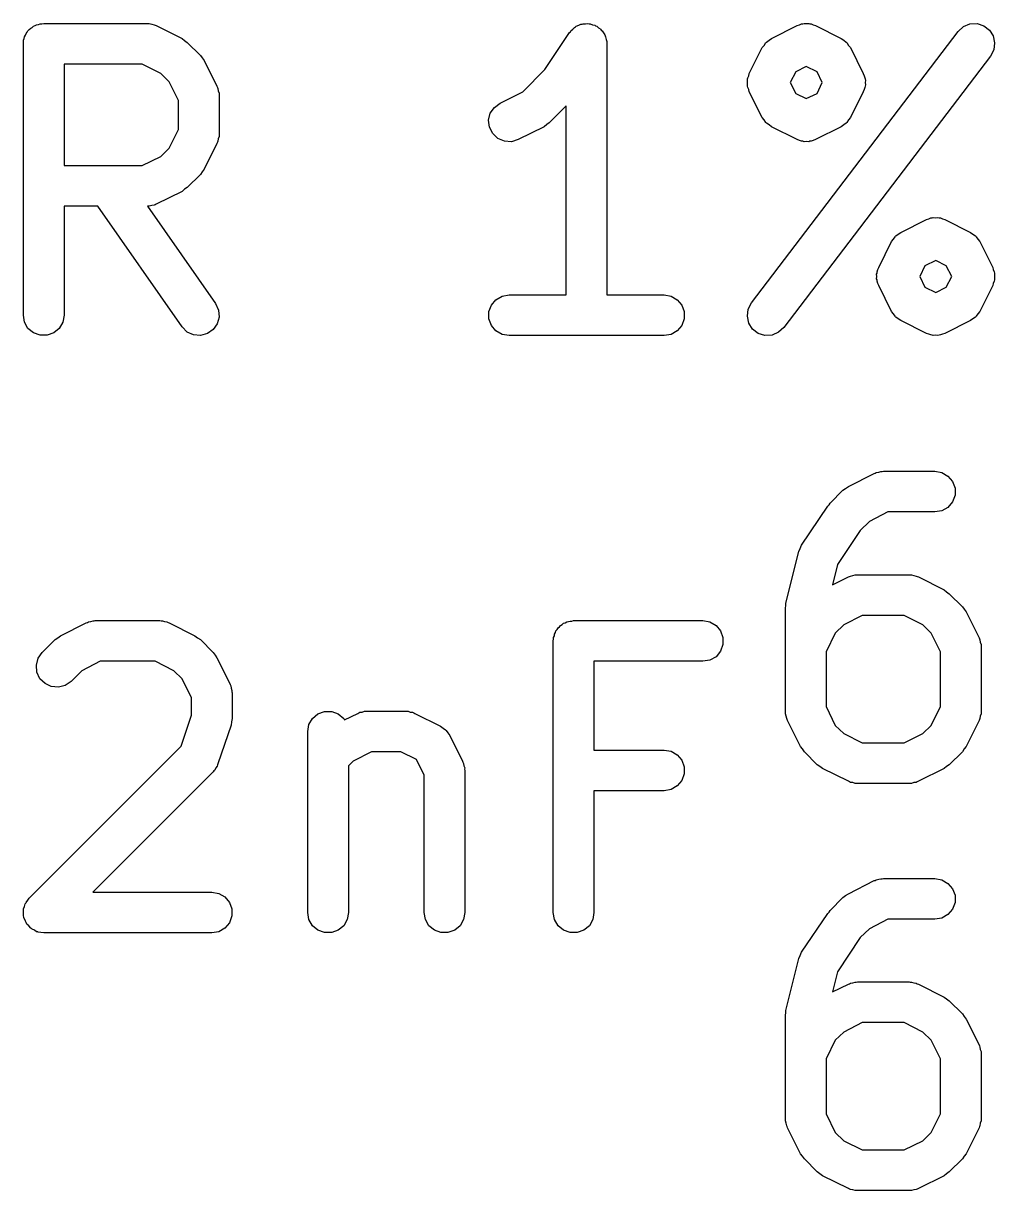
# Model space of a CAD drawing. Extents: x 128.4 to 190.5, y -130.4 to -95.9.
# Drawn here: x 151.987 to 155.565, y -114.377 to -110.077 of the extents above; entities that cross this region are included whole.
import ezdxf

# ---------------------------------------------------------------- set-up
doc = ezdxf.new("R2010")
doc.units = 0
doc.header["$MEASUREMENT"] = 0
doc.layers.add('BLACK', color=7, linetype='CONTINUOUS')

msp = doc.modelspace()

# ---------------------------------------------------------------- linework, layer by layer
at = {"layer": 'Black'}
for p, q in [((152.043, -110.081), (152.049, -110.079)), ((152.049, -110.079), (152.055, -110.079)), ((152.055, -110.079), (152.062, -110.077)), ((152.062, -110.077), (152.443, -110.077)), ((152.443, -110.077), (152.447, -110.078)), ((152.447, -110.078), (152.451, -110.078)), ((152.451, -110.078), (152.46, -110.08)), ((154.045, -110.08), (154.049, -110.079)), ((154.049, -110.079), (154.058, -110.079)), ((154.058, -110.079), (154.067, -110.078)), ((154.067, -110.078), (154.071, -110.079)), ((154.071, -110.079), (154.075, -110.079)), ((154.075, -110.079), (154.083, -110.082)), ((154.846, -110.083), (154.854, -110.079)), ((154.854, -110.079), (154.859, -110.079)), ((154.859, -110.079), (154.863, -110.078)), ((154.863, -110.078), (154.871, -110.078)), ((154.871, -110.078), (154.88, -110.078)), ((154.88, -110.078), (154.884, -110.079)), ((154.884, -110.079), (154.889, -110.079)), ((154.889, -110.079), (154.897, -110.083)), ((155.45, -110.089), (155.474, -110.079)), ((155.474, -110.079), (155.5, -110.078)), ((155.5, -110.078), (155.525, -110.086)), ((151.991, -110.127), (151.995, -110.121)), ((151.995, -110.121), (151.997, -110.115)), ((151.997, -110.115), (152.001, -110.11)), ((152.001, -110.11), (152.004, -110.104)), ((152.004, -110.104), (152.009, -110.1)), ((152.009, -110.1), (152.014, -110.095)), ((152.014, -110.095), (152.019, -110.092)), ((152.019, -110.092), (152.024, -110.087)), ((152.024, -110.087), (152.031, -110.085)), ((152.031, -110.085), (152.036, -110.082)), ((152.036, -110.082), (152.043, -110.081)), ((152.46, -110.08), (152.469, -110.082)), ((152.469, -110.082), (152.472, -110.084)), ((152.472, -110.084), (152.476, -110.085)), ((152.476, -110.085), (152.572, -110.133)), ((153.908, -110.247), (153.999, -110.111)), ((153.999, -110.111), (154.002, -110.108)), ((154.002, -110.108), (154.004, -110.104)), ((154.004, -110.104), (154.011, -110.098)), ((154.011, -110.098), (154.017, -110.092)), ((154.017, -110.092), (154.021, -110.09)), ((154.021, -110.09), (154.024, -110.087)), ((154.024, -110.087), (154.033, -110.084)), ((154.033, -110.084), (154.041, -110.08)), ((154.041, -110.08), (154.045, -110.08)), ((154.083, -110.082), (154.092, -110.084)), ((154.092, -110.084), (154.095, -110.086)), ((154.095, -110.086), (154.099, -110.087)), ((154.099, -110.087), (154.106, -110.093)), ((154.106, -110.093), (154.114, -110.098)), ((154.114, -110.098), (154.116, -110.102)), ((154.116, -110.102), (154.119, -110.104)), ((154.119, -110.104), (154.124, -110.112)), ((154.124, -110.112), (154.129, -110.119)), ((154.129, -110.119), (154.13, -110.123)), ((154.669, -111.107), (155.431, -110.107)), ((154.743, -110.133), (154.838, -110.085)), ((154.838, -110.085), (154.846, -110.083)), ((154.897, -110.083), (154.905, -110.085)), ((154.905, -110.085), (155, -110.133)), ((155.431, -110.107), (155.45, -110.089)), ((155.525, -110.086), (155.546, -110.102)), ((155.546, -110.102), (155.56, -110.123)), ((151.987, -110.152), (151.988, -110.146)), ((151.987, -111.152), (151.987, -110.152)), ((151.988, -110.139), (151.99, -110.133)), ((151.988, -110.146), (151.988, -110.139)), ((151.99, -110.133), (151.991, -110.127)), ((152.572, -110.133), (152.581, -110.14)), ((152.581, -110.14), (152.591, -110.147)), ((152.591, -110.147), (152.639, -110.195)), ((154.13, -110.123), (154.132, -110.127)), ((154.132, -110.127), (154.134, -110.136)), ((154.134, -110.136), (154.136, -110.144)), ((154.136, -110.144), (154.136, -110.148)), ((154.136, -110.148), (154.137, -110.152)), ((154.137, -110.152), (154.137, -111.077)), ((154.709, -110.166), (154.716, -110.158)), ((154.716, -110.158), (154.722, -110.148)), ((154.722, -110.148), (154.723, -110.147)), ((154.723, -110.147), (154.725, -110.146)), ((154.725, -110.146), (154.734, -110.139)), ((154.734, -110.139), (154.743, -110.133)), ((155, -110.133), (155.009, -110.139)), ((155.009, -110.139), (155.018, -110.146)), ((155.018, -110.146), (155.019, -110.147)), ((155.019, -110.147), (155.021, -110.148)), ((155.021, -110.148), (155.027, -110.158)), ((155.027, -110.158), (155.034, -110.166)), ((155.56, -110.123), (155.565, -110.149)), ((155.565, -110.149), (155.562, -110.175)), ((152.639, -110.195), (152.646, -110.204)), ((152.646, -110.204), (152.653, -110.214)), ((154.661, -110.262), (154.709, -110.166)), ((155.55, -110.198), (154.788, -111.198)), ((155.034, -110.166), (155.081, -110.262)), ((155.562, -110.175), (155.55, -110.198)), ((152.137, -110.227), (152.137, -110.601)), ((152.425, -110.227), (152.137, -110.227)), ((152.494, -110.262), (152.425, -110.227)), ((152.653, -110.214), (152.7, -110.309)), ((153.827, -110.329), (153.908, -110.247)), ((154.871, -110.236), (154.832, -110.256)), ((154.911, -110.256), (154.871, -110.236)), ((152.524, -110.292), (152.494, -110.262)), ((152.558, -110.361), (152.524, -110.292)), ((154.654, -110.287), (154.655, -110.282)), ((154.655, -110.295), (154.654, -110.287)), ((154.655, -110.282), (154.656, -110.278)), ((154.656, -110.278), (154.659, -110.27)), ((154.659, -110.27), (154.661, -110.262)), ((154.832, -110.256), (154.812, -110.295)), ((154.93, -110.295), (154.911, -110.256)), ((155.081, -110.262), (155.084, -110.27)), ((155.084, -110.27), (155.087, -110.278)), ((155.087, -110.278), (155.088, -110.282)), ((155.088, -110.282), (155.089, -110.287)), ((155.089, -110.287), (155.088, -110.295)), ((152.7, -110.309), (152.702, -110.313)), ((152.702, -110.313), (152.704, -110.317)), ((152.704, -110.317), (152.705, -110.326)), ((152.705, -110.326), (152.708, -110.334)), ((152.708, -110.334), (152.708, -110.339)), ((153.743, -110.371), (153.827, -110.329)), ((154.654, -110.304), (154.655, -110.295)), ((154.655, -110.308), (154.654, -110.304)), ((154.656, -110.313), (154.655, -110.308)), ((154.659, -110.321), (154.656, -110.313)), ((154.661, -110.329), (154.659, -110.321)), ((154.709, -110.424), (154.661, -110.329)), ((154.812, -110.295), (154.832, -110.335)), ((154.832, -110.335), (154.871, -110.354)), ((154.871, -110.354), (154.911, -110.335)), ((154.911, -110.335), (154.93, -110.295)), ((155.081, -110.329), (155.034, -110.424)), ((155.084, -110.321), (155.081, -110.329)), ((155.087, -110.313), (155.084, -110.321)), ((155.088, -110.308), (155.087, -110.313)), ((155.088, -110.295), (155.089, -110.304)), ((155.089, -110.304), (155.088, -110.308)), ((152.558, -110.468), (152.558, -110.361)), ((152.708, -110.339), (152.708, -110.343)), ((152.708, -110.343), (152.708, -110.486)), ((153.722, -110.387), (153.743, -110.371)), ((153.701, -110.434), (153.707, -110.408)), ((153.707, -110.408), (153.722, -110.387)), ((153.987, -110.381), (153.924, -110.444)), ((153.987, -111.077), (153.987, -110.381)), ((153.704, -110.459), (153.701, -110.434)), ((153.716, -110.483), (153.704, -110.459)), ((153.905, -110.458), (153.81, -110.505)), ((153.915, -110.45), (153.905, -110.458)), ((153.924, -110.444), (153.915, -110.45)), ((154.716, -110.433), (154.709, -110.424)), ((154.722, -110.442), (154.716, -110.433)), ((154.723, -110.443), (154.722, -110.442)), ((154.725, -110.445), (154.723, -110.443)), ((154.734, -110.451), (154.725, -110.445)), ((154.743, -110.458), (154.734, -110.451)), ((154.838, -110.505), (154.743, -110.458)), ((155, -110.458), (154.905, -110.505)), ((155.009, -110.451), (155, -110.458)), ((155.018, -110.445), (155.009, -110.451)), ((155.019, -110.443), (155.018, -110.445)), ((155.021, -110.442), (155.019, -110.443)), ((155.027, -110.433), (155.021, -110.442)), ((155.034, -110.424), (155.027, -110.433)), ((152.524, -110.537), (152.558, -110.468)), ((152.705, -110.503), (152.704, -110.511)), ((152.708, -110.494), (152.705, -110.503)), ((152.708, -110.486), (152.708, -110.49)), ((152.708, -110.49), (152.708, -110.494)), ((153.735, -110.501), (153.716, -110.483)), ((153.759, -110.511), (153.735, -110.501)), ((153.81, -110.505), (153.785, -110.513)), ((154.846, -110.508), (154.838, -110.505)), ((154.854, -110.511), (154.846, -110.508)), ((154.897, -110.508), (154.889, -110.511)), ((154.905, -110.505), (154.897, -110.508)), ((152.494, -110.567), (152.524, -110.537)), ((152.7, -110.519), (152.653, -110.614)), ((152.702, -110.515), (152.7, -110.519)), ((152.704, -110.511), (152.702, -110.515)), ((153.785, -110.513), (153.759, -110.511)), ((154.859, -110.511), (154.854, -110.511)), ((154.863, -110.513), (154.859, -110.511)), ((154.871, -110.512), (154.863, -110.513)), ((154.88, -110.513), (154.871, -110.512)), ((154.884, -110.511), (154.88, -110.513)), ((154.889, -110.511), (154.884, -110.511)), ((152.425, -110.601), (152.494, -110.567)), ((152.137, -110.601), (152.425, -110.601)), ((152.639, -110.634), (152.591, -110.682)), ((152.646, -110.624), (152.639, -110.634)), ((152.653, -110.614), (152.646, -110.624)), ((152.572, -110.696), (152.476, -110.743)), ((152.581, -110.688), (152.572, -110.696)), ((152.591, -110.682), (152.581, -110.688)), ((152.261, -110.751), (152.137, -110.751)), ((152.137, -110.751), (152.137, -111.152)), ((152.572, -111.195), (152.261, -110.751)), ((152.447, -110.75), (152.444, -110.751)), ((152.444, -110.751), (152.695, -111.109)), ((152.451, -110.751), (152.447, -110.75)), ((152.46, -110.748), (152.451, -110.751)), ((152.469, -110.747), (152.46, -110.748)), ((152.472, -110.745), (152.469, -110.747)), ((152.476, -110.743), (152.472, -110.745)), ((155.219, -110.847), (155.314, -110.8)), ((155.314, -110.8), (155.322, -110.797)), ((155.322, -110.797), (155.33, -110.794)), ((155.33, -110.794), (155.335, -110.793)), ((155.335, -110.793), (155.339, -110.792)), ((155.339, -110.792), (155.348, -110.793)), ((155.348, -110.793), (155.356, -110.792)), ((155.356, -110.792), (155.361, -110.793)), ((155.361, -110.793), (155.365, -110.794)), ((155.365, -110.794), (155.373, -110.797)), ((155.373, -110.797), (155.381, -110.8)), ((155.381, -110.8), (155.476, -110.847)), ((155.21, -110.854), (155.219, -110.847)), ((155.476, -110.847), (155.485, -110.854)), ((155.138, -110.976), (155.185, -110.881)), ((155.185, -110.881), (155.192, -110.872)), ((155.192, -110.872), (155.198, -110.863)), ((155.198, -110.863), (155.2, -110.861)), ((155.2, -110.861), (155.201, -110.86)), ((155.201, -110.86), (155.21, -110.854)), ((155.485, -110.854), (155.494, -110.86)), ((155.494, -110.86), (155.496, -110.861)), ((155.496, -110.861), (155.497, -110.863)), ((155.497, -110.863), (155.503, -110.872)), ((155.503, -110.872), (155.51, -110.881)), ((155.51, -110.881), (155.558, -110.976)), ((155.135, -110.984), (155.138, -110.976)), ((155.308, -110.97), (155.289, -111.01)), ((155.348, -110.951), (155.308, -110.97)), ((155.387, -110.97), (155.348, -110.951)), ((155.407, -111.01), (155.387, -110.97)), ((155.558, -110.976), (155.56, -110.984)), ((155.13, -111.001), (155.132, -110.997)), ((155.131, -111.01), (155.13, -111.001)), ((155.13, -111.018), (155.131, -111.01)), ((155.132, -111.022), (155.13, -111.018)), ((155.132, -110.992), (155.135, -110.984)), ((155.132, -110.997), (155.132, -110.992)), ((155.132, -111.027), (155.132, -111.022)), ((155.289, -111.01), (155.308, -111.049)), ((155.387, -111.049), (155.407, -111.01)), ((155.56, -110.984), (155.563, -110.992)), ((155.563, -110.992), (155.564, -110.997)), ((155.564, -111.022), (155.563, -111.027)), ((155.564, -110.997), (155.565, -111.001)), ((155.565, -111.001), (155.564, -111.01)), ((155.564, -111.01), (155.565, -111.018)), ((155.565, -111.018), (155.564, -111.022)), ((155.135, -111.035), (155.132, -111.027)), ((155.138, -111.043), (155.135, -111.035)), ((155.185, -111.138), (155.138, -111.043)), ((155.308, -111.049), (155.348, -111.069)), ((155.348, -111.069), (155.387, -111.049)), ((155.558, -111.043), (155.51, -111.138)), ((155.56, -111.035), (155.558, -111.043)), ((155.563, -111.027), (155.56, -111.035)), ((152.695, -111.109), (152.706, -111.133)), ((153.711, -111.115), (153.728, -111.095)), ((153.728, -111.095), (153.751, -111.082)), ((153.751, -111.082), (153.776, -111.077)), ((153.776, -111.077), (153.987, -111.077)), ((154.137, -111.077), (154.348, -111.077)), ((154.348, -111.077), (154.373, -111.082)), ((154.373, -111.082), (154.396, -111.095)), ((154.396, -111.095), (154.413, -111.115)), ((154.657, -111.13), (154.669, -111.107)), ((151.991, -111.178), (151.987, -111.152)), ((152.137, -111.152), (152.132, -111.178)), ((152.706, -111.133), (152.708, -111.159)), ((153.702, -111.139), (153.711, -111.115)), ((153.702, -111.165), (153.702, -111.139)), ((154.413, -111.115), (154.421, -111.139)), ((154.421, -111.139), (154.421, -111.165)), ((154.654, -111.156), (154.657, -111.13)), ((155.192, -111.147), (155.185, -111.138)), ((155.198, -111.156), (155.192, -111.147)), ((155.503, -111.147), (155.497, -111.156)), ((155.51, -111.138), (155.503, -111.147)), ((152.004, -111.201), (151.991, -111.178)), ((152.132, -111.178), (152.119, -111.201)), ((152.59, -111.214), (152.572, -111.195)), ((152.701, -111.184), (152.686, -111.205)), ((152.708, -111.159), (152.701, -111.184)), ((153.711, -111.19), (153.702, -111.165)), ((153.728, -111.21), (153.711, -111.19)), ((154.413, -111.19), (154.396, -111.21)), ((154.421, -111.165), (154.413, -111.19)), ((154.659, -111.181), (154.654, -111.156)), ((154.673, -111.203), (154.659, -111.181)), ((155.2, -111.158), (155.198, -111.156)), ((155.201, -111.159), (155.2, -111.158)), ((155.21, -111.165), (155.201, -111.159)), ((155.219, -111.172), (155.21, -111.165)), ((155.314, -111.219), (155.219, -111.172)), ((155.476, -111.172), (155.381, -111.219)), ((155.485, -111.165), (155.476, -111.172)), ((155.494, -111.159), (155.485, -111.165)), ((155.496, -111.158), (155.494, -111.159)), ((155.497, -111.156), (155.496, -111.158)), ((152.024, -111.217), (152.004, -111.201)), ((152.049, -111.226), (152.024, -111.217)), ((152.075, -111.226), (152.049, -111.226)), ((152.099, -111.217), (152.075, -111.226)), ((152.119, -111.201), (152.099, -111.217)), ((152.614, -111.225), (152.59, -111.214)), ((152.64, -111.227), (152.614, -111.225)), ((152.665, -111.22), (152.64, -111.227)), ((152.686, -111.205), (152.665, -111.22)), ((153.751, -111.223), (153.728, -111.21)), ((153.776, -111.227), (153.751, -111.223)), ((154.348, -111.227), (153.776, -111.227)), ((154.373, -111.223), (154.348, -111.227)), ((154.396, -111.21), (154.373, -111.223)), ((154.694, -111.219), (154.673, -111.203)), ((154.719, -111.227), (154.694, -111.219)), ((154.745, -111.226), (154.719, -111.227)), ((154.769, -111.215), (154.745, -111.226)), ((154.788, -111.198), (154.769, -111.215)), ((155.322, -111.222), (155.314, -111.219)), ((155.33, -111.225), (155.322, -111.222)), ((155.335, -111.226), (155.33, -111.225)), ((155.339, -111.227), (155.335, -111.226)), ((155.348, -111.226), (155.339, -111.227)), ((155.356, -111.227), (155.348, -111.226)), ((155.361, -111.226), (155.356, -111.227)), ((155.365, -111.225), (155.361, -111.226)), ((155.373, -111.222), (155.365, -111.225)), ((155.381, -111.219), (155.373, -111.222)), ((155.026, -111.783), (155.121, -111.735)), ((155.121, -111.735), (155.125, -111.734)), ((155.125, -111.734), (155.129, -111.732)), ((155.129, -111.732), (155.138, -111.73)), ((155.138, -111.73), (155.146, -111.728)), ((155.146, -111.728), (155.151, -111.728)), ((155.151, -111.728), (155.155, -111.727)), ((155.155, -111.727), (155.345, -111.727)), ((155.345, -111.727), (155.371, -111.732)), ((155.371, -111.732), (155.393, -111.745)), ((155.393, -111.745), (155.41, -111.765)), ((154.959, -111.845), (155.006, -111.797)), ((155.006, -111.797), (155.016, -111.79)), ((155.016, -111.79), (155.026, -111.783)), ((155.41, -111.765), (155.419, -111.789)), ((155.419, -111.789), (155.419, -111.815)), ((155.41, -111.84), (155.393, -111.86)), ((155.419, -111.815), (155.41, -111.84)), ((154.854, -111.999), (154.95, -111.856)), ((154.95, -111.856), (154.955, -111.851)), ((154.955, -111.851), (154.959, -111.845)), ((155.172, -111.877), (155.104, -111.912)), ((155.345, -111.877), (155.172, -111.877)), ((155.371, -111.873), (155.345, -111.877)), ((155.393, -111.86), (155.371, -111.873)), ((155.104, -111.912), (155.07, -111.945)), ((155.07, -111.945), (154.986, -112.071)), ((154.844, -112.022), (154.849, -112.011)), ((154.849, -112.011), (154.854, -111.999)), ((154.796, -112.213), (154.844, -112.022)), ((154.986, -112.071), (154.968, -112.145)), ((154.968, -112.145), (155.026, -112.116)), ((155.026, -112.116), (155.03, -112.115)), ((155.03, -112.115), (155.034, -112.113)), ((155.034, -112.113), (155.043, -112.111)), ((155.043, -112.111), (155.051, -112.109)), ((155.051, -112.109), (155.055, -112.109)), ((155.055, -112.109), (155.06, -112.108)), ((155.06, -112.108), (155.25, -112.108)), ((155.25, -112.108), (155.254, -112.109)), ((155.254, -112.109), (155.259, -112.109)), ((155.259, -112.109), (155.267, -112.111)), ((155.267, -112.111), (155.276, -112.113)), ((155.276, -112.113), (155.279, -112.115)), ((155.279, -112.115), (155.284, -112.116)), ((155.284, -112.116), (155.379, -112.164)), ((155.379, -112.164), (155.388, -112.171)), ((155.388, -112.171), (155.398, -112.178)), ((155.398, -112.178), (155.446, -112.226)), ((154.794, -112.231), (154.796, -112.222)), ((154.796, -112.222), (154.796, -112.213)), ((155.446, -112.226), (155.453, -112.235)), ((154.794, -112.612), (154.794, -112.231)), ((155.077, -112.258), (155.009, -112.293)), ((155.232, -112.258), (155.077, -112.258)), ((155.301, -112.293), (155.232, -112.258)), ((155.453, -112.235), (155.46, -112.245)), ((155.46, -112.245), (155.508, -112.34)), ((152.124, -112.333), (152.219, -112.285)), ((152.219, -112.285), (152.223, -112.284)), ((152.223, -112.284), (152.227, -112.282)), ((152.227, -112.282), (152.235, -112.28)), ((152.235, -112.28), (152.244, -112.278)), ((152.244, -112.278), (152.248, -112.278)), ((152.248, -112.278), (152.252, -112.277)), ((152.252, -112.277), (152.49, -112.277)), ((152.49, -112.277), (152.495, -112.278)), ((152.495, -112.278), (152.499, -112.278)), ((152.499, -112.278), (152.507, -112.28)), ((152.507, -112.28), (152.516, -112.282)), ((152.516, -112.282), (152.52, -112.284)), ((152.52, -112.284), (152.524, -112.285)), ((152.524, -112.285), (152.619, -112.333)), ((153.947, -112.321), (153.949, -112.315)), ((153.949, -112.315), (153.954, -112.31)), ((153.954, -112.31), (153.957, -112.304)), ((153.957, -112.304), (153.962, -112.3)), ((153.962, -112.3), (153.966, -112.295)), ((153.966, -112.295), (153.972, -112.292)), ((153.972, -112.292), (153.977, -112.287)), ((153.977, -112.287), (153.983, -112.285)), ((153.983, -112.285), (153.989, -112.282)), ((153.989, -112.282), (153.995, -112.281)), ((153.995, -112.281), (154.001, -112.279)), ((154.001, -112.279), (154.008, -112.279)), ((154.008, -112.279), (154.014, -112.277)), ((154.014, -112.277), (154.49, -112.277)), ((154.49, -112.277), (154.516, -112.282)), ((154.516, -112.282), (154.539, -112.295)), ((154.539, -112.295), (154.555, -112.315)), ((154.555, -112.315), (154.564, -112.339)), ((155.009, -112.293), (154.978, -112.323)), ((155.331, -112.323), (155.301, -112.293)), ((152.056, -112.395), (152.104, -112.347)), ((152.104, -112.347), (152.114, -112.34)), ((152.114, -112.34), (152.124, -112.333)), ((152.619, -112.333), (152.629, -112.34)), ((152.629, -112.34), (152.639, -112.347)), ((152.639, -112.347), (152.686, -112.395)), ((153.939, -112.352), (153.94, -112.346)), ((153.939, -113.352), (153.939, -112.352)), ((153.94, -112.339), (153.943, -112.333)), ((153.94, -112.346), (153.94, -112.339)), ((153.943, -112.333), (153.944, -112.327)), ((153.944, -112.327), (153.947, -112.321)), ((154.564, -112.339), (154.564, -112.365)), ((154.978, -112.323), (154.944, -112.392)), ((155.365, -112.392), (155.331, -112.323)), ((155.508, -112.34), (155.509, -112.344)), ((155.509, -112.344), (155.511, -112.348)), ((155.511, -112.348), (155.512, -112.357)), ((155.512, -112.357), (155.515, -112.365)), ((152.042, -112.416), (152.056, -112.395)), ((152.686, -112.395), (152.693, -112.404)), ((154.555, -112.39), (154.539, -112.41)), ((154.564, -112.365), (154.555, -112.39)), ((154.944, -112.392), (154.944, -112.594)), ((155.365, -112.594), (155.365, -112.392)), ((155.515, -112.365), (155.515, -112.37)), ((155.515, -112.37), (155.515, -112.374)), ((155.515, -112.374), (155.515, -112.612)), ((152.035, -112.441), (152.042, -112.416)), ((152.037, -112.467), (152.035, -112.441)), ((152.27, -112.427), (152.202, -112.462)), ((152.473, -112.427), (152.27, -112.427)), ((152.541, -112.462), (152.473, -112.427)), ((152.693, -112.404), (152.7, -112.414)), ((152.7, -112.414), (152.748, -112.509)), ((154.49, -112.427), (154.089, -112.427)), ((154.089, -112.427), (154.089, -112.754)), ((154.516, -112.423), (154.49, -112.427)), ((154.539, -112.41), (154.516, -112.423)), ((152.048, -112.491), (152.037, -112.467)), ((152.202, -112.462), (152.163, -112.501)), ((152.572, -112.492), (152.541, -112.462)), ((152.067, -112.509), (152.048, -112.491)), ((152.09, -112.52), (152.067, -112.509)), ((152.116, -112.522), (152.09, -112.52)), ((152.141, -112.516), (152.116, -112.522)), ((152.163, -112.501), (152.141, -112.516)), ((152.606, -112.561), (152.572, -112.492)), ((152.748, -112.509), (152.749, -112.513)), ((152.749, -112.513), (152.751, -112.517)), ((152.751, -112.517), (152.753, -112.526)), ((152.753, -112.526), (152.755, -112.534)), ((152.606, -112.626), (152.606, -112.561)), ((152.755, -112.534), (152.755, -112.539)), ((152.755, -112.539), (152.756, -112.543)), ((152.756, -112.543), (152.756, -112.638)), ((153.072, -112.621), (153.096, -112.612)), ((153.096, -112.612), (153.123, -112.612)), ((153.123, -112.612), (153.147, -112.621)), ((153.223, -112.617), (153.227, -112.615)), ((153.227, -112.615), (153.235, -112.614)), ((153.235, -112.614), (153.244, -112.611)), ((153.244, -112.611), (153.248, -112.611)), ((153.248, -112.611), (153.252, -112.611)), ((153.252, -112.611), (153.395, -112.611)), ((153.395, -112.611), (153.399, -112.611)), ((153.399, -112.611), (153.404, -112.611)), ((153.404, -112.611), (153.412, -112.614)), ((153.412, -112.614), (153.421, -112.615)), ((153.421, -112.615), (153.425, -112.617)), ((154.795, -112.616), (154.794, -112.612)), ((154.795, -112.62), (154.795, -112.616)), ((154.944, -112.594), (154.978, -112.663)), ((155.331, -112.663), (155.365, -112.594)), ((155.515, -112.612), (155.515, -112.616)), ((155.515, -112.616), (155.515, -112.62)), ((152.568, -112.74), (152.606, -112.626)), ((152.754, -112.65), (152.752, -112.662)), ((152.756, -112.638), (152.754, -112.65)), ((153.039, -112.66), (153.052, -112.638)), ((153.052, -112.638), (153.072, -112.621)), ((153.147, -112.621), (153.167, -112.638)), ((153.167, -112.638), (153.17, -112.643)), ((153.17, -112.643), (153.219, -112.619)), ((153.219, -112.619), (153.223, -112.617)), ((153.425, -112.617), (153.429, -112.619)), ((153.429, -112.619), (153.524, -112.666)), ((154.797, -112.629), (154.795, -112.62)), ((154.799, -112.638), (154.797, -112.629)), ((154.801, -112.641), (154.799, -112.638)), ((154.802, -112.645), (154.801, -112.641)), ((154.85, -112.741), (154.802, -112.645)), ((155.508, -112.645), (155.46, -112.741)), ((155.509, -112.641), (155.508, -112.645)), ((155.511, -112.638), (155.509, -112.641)), ((155.512, -112.629), (155.511, -112.638)), ((155.515, -112.62), (155.512, -112.629)), ((152.752, -112.662), (152.704, -112.805)), ((153.035, -112.686), (153.039, -112.66)), ((153.035, -113.352), (153.035, -112.686)), ((153.524, -112.666), (153.533, -112.673)), ((153.533, -112.673), (153.542, -112.679)), ((153.542, -112.679), (153.543, -112.681)), ((153.543, -112.681), (153.545, -112.682)), ((153.545, -112.682), (153.551, -112.691)), ((153.551, -112.691), (153.558, -112.7)), ((153.558, -112.7), (153.605, -112.795)), ((154.978, -112.663), (155.009, -112.693)), ((155.009, -112.693), (155.077, -112.727)), ((155.232, -112.727), (155.301, -112.693)), ((155.301, -112.693), (155.331, -112.663)), ((152.009, -113.299), (152.568, -112.74)), ((154.857, -112.75), (154.85, -112.741)), ((155.077, -112.727), (155.232, -112.727)), ((155.46, -112.741), (155.453, -112.75)), ((153.27, -112.761), (153.202, -112.795)), ((153.378, -112.761), (153.27, -112.761)), ((153.435, -112.789), (153.378, -112.761)), ((154.089, -112.754), (154.348, -112.754)), ((154.348, -112.754), (154.373, -112.758)), ((154.373, -112.758), (154.396, -112.771)), ((154.396, -112.771), (154.413, -112.791)), ((154.864, -112.76), (154.857, -112.75)), ((154.911, -112.808), (154.864, -112.76)), ((155.446, -112.76), (155.398, -112.808)), ((155.453, -112.75), (155.446, -112.76)), ((152.689, -112.83), (152.686, -112.834)), ((152.692, -112.828), (152.689, -112.83)), ((152.696, -112.82), (152.692, -112.828)), ((152.701, -112.813), (152.696, -112.82)), ((152.702, -112.808), (152.701, -112.813)), ((152.704, -112.805), (152.702, -112.808)), ((153.202, -112.795), (153.185, -112.812)), ((153.185, -112.812), (153.185, -113.352)), ((153.463, -112.846), (153.435, -112.789)), ((153.605, -112.795), (153.606, -112.799)), ((153.606, -112.799), (153.609, -112.803)), ((153.609, -112.803), (153.61, -112.812)), ((153.61, -112.812), (153.613, -112.82)), ((153.613, -112.82), (153.612, -112.824)), ((153.612, -112.824), (153.613, -112.829)), ((153.613, -112.829), (153.613, -113.352)), ((154.413, -112.791), (154.421, -112.816)), ((154.421, -112.816), (154.421, -112.842)), ((154.921, -112.815), (154.911, -112.808)), ((154.931, -112.822), (154.921, -112.815)), ((155.026, -112.869), (154.931, -112.822)), ((155.379, -112.822), (155.284, -112.869)), ((155.388, -112.815), (155.379, -112.822)), ((155.398, -112.808), (155.388, -112.815)), ((152.686, -112.834), (152.243, -113.277)), ((153.463, -113.352), (153.463, -112.846)), ((154.413, -112.866), (154.396, -112.886)), ((154.421, -112.842), (154.413, -112.866)), ((155.03, -112.871), (155.026, -112.869)), ((155.034, -112.873), (155.03, -112.871)), ((155.043, -112.874), (155.034, -112.873)), ((155.051, -112.877), (155.043, -112.874)), ((155.267, -112.874), (155.259, -112.877)), ((155.276, -112.873), (155.267, -112.874)), ((155.279, -112.871), (155.276, -112.873)), ((155.284, -112.869), (155.279, -112.871)), ((154.348, -112.904), (154.089, -112.904)), ((154.089, -112.904), (154.089, -113.352)), ((154.373, -112.899), (154.348, -112.904)), ((154.396, -112.886), (154.373, -112.899)), ((155.055, -112.877), (155.051, -112.877)), ((155.06, -112.877), (155.055, -112.877)), ((155.25, -112.877), (155.06, -112.877)), ((155.254, -112.877), (155.25, -112.877)), ((155.259, -112.877), (155.254, -112.877)), ((155.026, -113.283), (155.121, -113.235)), ((155.121, -113.235), (155.125, -113.234)), ((155.125, -113.234), (155.129, -113.232)), ((155.129, -113.232), (155.138, -113.23)), ((155.138, -113.23), (155.146, -113.228)), ((155.146, -113.228), (155.151, -113.228)), ((155.151, -113.228), (155.155, -113.227)), ((155.155, -113.227), (155.345, -113.227)), ((155.345, -113.227), (155.371, -113.232)), ((155.371, -113.232), (155.393, -113.245)), ((155.393, -113.245), (155.41, -113.265)), ((152.003, -113.307), (152.009, -113.299)), ((152.243, -113.277), (152.681, -113.277)), ((152.681, -113.277), (152.707, -113.282)), ((152.707, -113.282), (152.729, -113.295)), ((152.729, -113.295), (152.746, -113.315)), ((154.959, -113.345), (155.006, -113.297)), ((155.006, -113.297), (155.016, -113.29)), ((155.016, -113.29), (155.026, -113.283)), ((155.41, -113.265), (155.419, -113.289)), ((155.419, -113.289), (155.419, -113.315)), ((151.987, -113.346), (151.988, -113.343)), ((151.988, -113.356), (151.987, -113.346)), ((151.988, -113.339), (151.991, -113.33)), ((151.988, -113.343), (151.988, -113.339)), ((151.991, -113.33), (151.994, -113.321)), ((151.994, -113.321), (151.996, -113.318)), ((151.996, -113.318), (151.997, -113.315)), ((151.997, -113.315), (152.003, -113.307)), ((152.746, -113.315), (152.755, -113.339)), ((152.755, -113.339), (152.755, -113.365)), ((154.955, -113.351), (154.959, -113.345)), ((155.41, -113.34), (155.393, -113.36)), ((155.419, -113.315), (155.41, -113.34)), ((151.988, -113.365), (151.988, -113.356)), ((151.989, -113.369), (151.988, -113.365)), ((151.989, -113.372), (151.989, -113.369)), ((151.994, -113.381), (151.989, -113.372)), ((151.997, -113.39), (151.994, -113.381)), ((151.999, -113.392), (151.997, -113.39)), ((152.746, -113.39), (152.729, -113.41)), ((152.755, -113.365), (152.746, -113.39)), ((153.039, -113.378), (153.035, -113.352)), ((153.052, -113.401), (153.039, -113.378)), ((153.18, -113.378), (153.167, -113.401)), ((153.185, -113.352), (153.18, -113.378)), ((153.468, -113.378), (153.463, -113.352)), ((153.481, -113.401), (153.468, -113.378)), ((153.609, -113.378), (153.596, -113.401)), ((153.613, -113.352), (153.609, -113.378)), ((153.944, -113.378), (153.939, -113.352)), ((153.957, -113.401), (153.944, -113.378)), ((154.085, -113.378), (154.072, -113.401)), ((154.089, -113.352), (154.085, -113.378)), ((154.854, -113.499), (154.95, -113.356)), ((154.95, -113.356), (154.955, -113.351)), ((155.172, -113.377), (155.104, -113.412)), ((155.345, -113.377), (155.172, -113.377)), ((155.371, -113.373), (155.345, -113.377)), ((155.393, -113.36), (155.371, -113.373)), ((152, -113.395), (151.999, -113.392)), ((152.007, -113.402), (152, -113.395)), ((152.014, -113.41), (152.007, -113.402)), ((152.017, -113.411), (152.014, -113.41)), ((152.019, -113.414), (152.017, -113.411)), ((152.028, -113.418), (152.019, -113.414)), ((152.036, -113.423), (152.028, -113.418)), ((152.04, -113.423), (152.036, -113.423)), ((152.042, -113.425), (152.04, -113.423)), ((152.052, -113.426), (152.042, -113.425)), ((152.062, -113.427), (152.052, -113.426)), ((152.681, -113.427), (152.062, -113.427)), ((152.707, -113.423), (152.681, -113.427)), ((152.729, -113.41), (152.707, -113.423)), ((153.072, -113.417), (153.052, -113.401)), ((153.096, -113.426), (153.072, -113.417)), ((153.123, -113.426), (153.096, -113.426)), ((153.147, -113.417), (153.123, -113.426)), ((153.167, -113.401), (153.147, -113.417)), ((153.501, -113.417), (153.481, -113.401)), ((153.525, -113.426), (153.501, -113.417)), ((153.551, -113.426), (153.525, -113.426)), ((153.576, -113.417), (153.551, -113.426)), ((153.596, -113.401), (153.576, -113.417)), ((153.977, -113.417), (153.957, -113.401)), ((154.001, -113.426), (153.977, -113.417)), ((154.027, -113.426), (154.001, -113.426)), ((154.052, -113.417), (154.027, -113.426)), ((154.072, -113.401), (154.052, -113.417)), ((155.104, -113.412), (155.07, -113.445)), ((155.07, -113.445), (154.986, -113.571)), ((154.844, -113.522), (154.849, -113.511)), ((154.849, -113.511), (154.854, -113.499)), ((154.796, -113.713), (154.844, -113.522)), ((154.986, -113.571), (154.968, -113.645)), ((154.968, -113.645), (155.026, -113.616)), ((155.026, -113.616), (155.03, -113.615)), ((155.03, -113.615), (155.034, -113.613)), ((155.034, -113.613), (155.043, -113.611)), ((155.043, -113.611), (155.051, -113.609)), ((155.051, -113.609), (155.055, -113.609)), ((155.055, -113.609), (155.06, -113.608)), ((155.06, -113.608), (155.25, -113.608)), ((155.25, -113.608), (155.254, -113.609)), ((155.254, -113.609), (155.259, -113.609)), ((155.259, -113.609), (155.267, -113.611)), ((155.267, -113.611), (155.276, -113.613)), ((155.276, -113.613), (155.279, -113.615)), ((155.279, -113.615), (155.284, -113.616)), ((155.284, -113.616), (155.379, -113.664)), ((155.379, -113.664), (155.388, -113.671)), ((155.388, -113.671), (155.398, -113.678)), ((155.398, -113.678), (155.446, -113.726)), ((154.794, -113.731), (154.796, -113.722)), ((154.794, -114.112), (154.794, -113.731)), ((154.796, -113.722), (154.796, -113.713)), ((155.446, -113.726), (155.453, -113.735)), ((155.077, -113.758), (155.009, -113.793)), ((155.232, -113.758), (155.077, -113.758)), ((155.301, -113.793), (155.232, -113.758)), ((155.453, -113.735), (155.46, -113.745)), ((155.46, -113.745), (155.508, -113.84)), ((155.009, -113.793), (154.978, -113.823)), ((155.331, -113.823), (155.301, -113.793)), ((154.978, -113.823), (154.944, -113.892)), ((155.365, -113.892), (155.331, -113.823)), ((155.508, -113.84), (155.509, -113.844)), ((155.509, -113.844), (155.511, -113.848)), ((155.511, -113.848), (155.512, -113.857)), ((155.512, -113.857), (155.515, -113.865)), ((154.944, -113.892), (154.944, -114.094)), ((155.365, -114.094), (155.365, -113.892)), ((155.515, -113.865), (155.515, -113.87)), ((155.515, -113.87), (155.515, -113.874)), ((155.515, -113.874), (155.515, -114.112)), ((154.795, -114.116), (154.794, -114.112)), ((154.795, -114.12), (154.795, -114.116)), ((154.797, -114.129), (154.795, -114.12)), ((154.944, -114.094), (154.978, -114.163)), ((155.331, -114.163), (155.365, -114.094)), ((155.515, -114.12), (155.512, -114.129)), ((155.515, -114.112), (155.515, -114.116)), ((155.515, -114.116), (155.515, -114.12)), ((154.799, -114.138), (154.797, -114.129)), ((154.801, -114.141), (154.799, -114.138)), ((154.802, -114.145), (154.801, -114.141)), ((154.85, -114.241), (154.802, -114.145)), ((154.978, -114.163), (155.009, -114.193)), ((155.301, -114.193), (155.331, -114.163)), ((155.508, -114.145), (155.46, -114.241)), ((155.509, -114.141), (155.508, -114.145)), ((155.511, -114.138), (155.509, -114.141)), ((155.512, -114.129), (155.511, -114.138)), ((155.009, -114.193), (155.077, -114.227)), ((155.232, -114.227), (155.301, -114.193)), ((154.857, -114.25), (154.85, -114.241)), ((154.864, -114.26), (154.857, -114.25)), ((155.077, -114.227), (155.232, -114.227)), ((155.453, -114.25), (155.446, -114.26)), ((155.46, -114.241), (155.453, -114.25)), ((154.911, -114.308), (154.864, -114.26)), ((155.446, -114.26), (155.398, -114.308)), ((154.921, -114.315), (154.911, -114.308)), ((154.931, -114.322), (154.921, -114.315)), ((155.026, -114.369), (154.931, -114.322)), ((155.379, -114.322), (155.284, -114.369)), ((155.388, -114.315), (155.379, -114.322)), ((155.398, -114.308), (155.388, -114.315)), ((155.03, -114.371), (155.026, -114.369)), ((155.034, -114.373), (155.03, -114.371)), ((155.043, -114.374), (155.034, -114.373)), ((155.051, -114.377), (155.043, -114.374)), ((155.055, -114.377), (155.051, -114.377)), ((155.06, -114.377), (155.055, -114.377)), ((155.25, -114.377), (155.06, -114.377)), ((155.254, -114.377), (155.25, -114.377)), ((155.259, -114.377), (155.254, -114.377)), ((155.267, -114.374), (155.259, -114.377)), ((155.276, -114.373), (155.267, -114.374)), ((155.279, -114.371), (155.276, -114.373)), ((155.284, -114.369), (155.279, -114.371))]:
    msp.add_line(p, q, dxfattribs=at)

doc.saveas('drawing.dxf')
